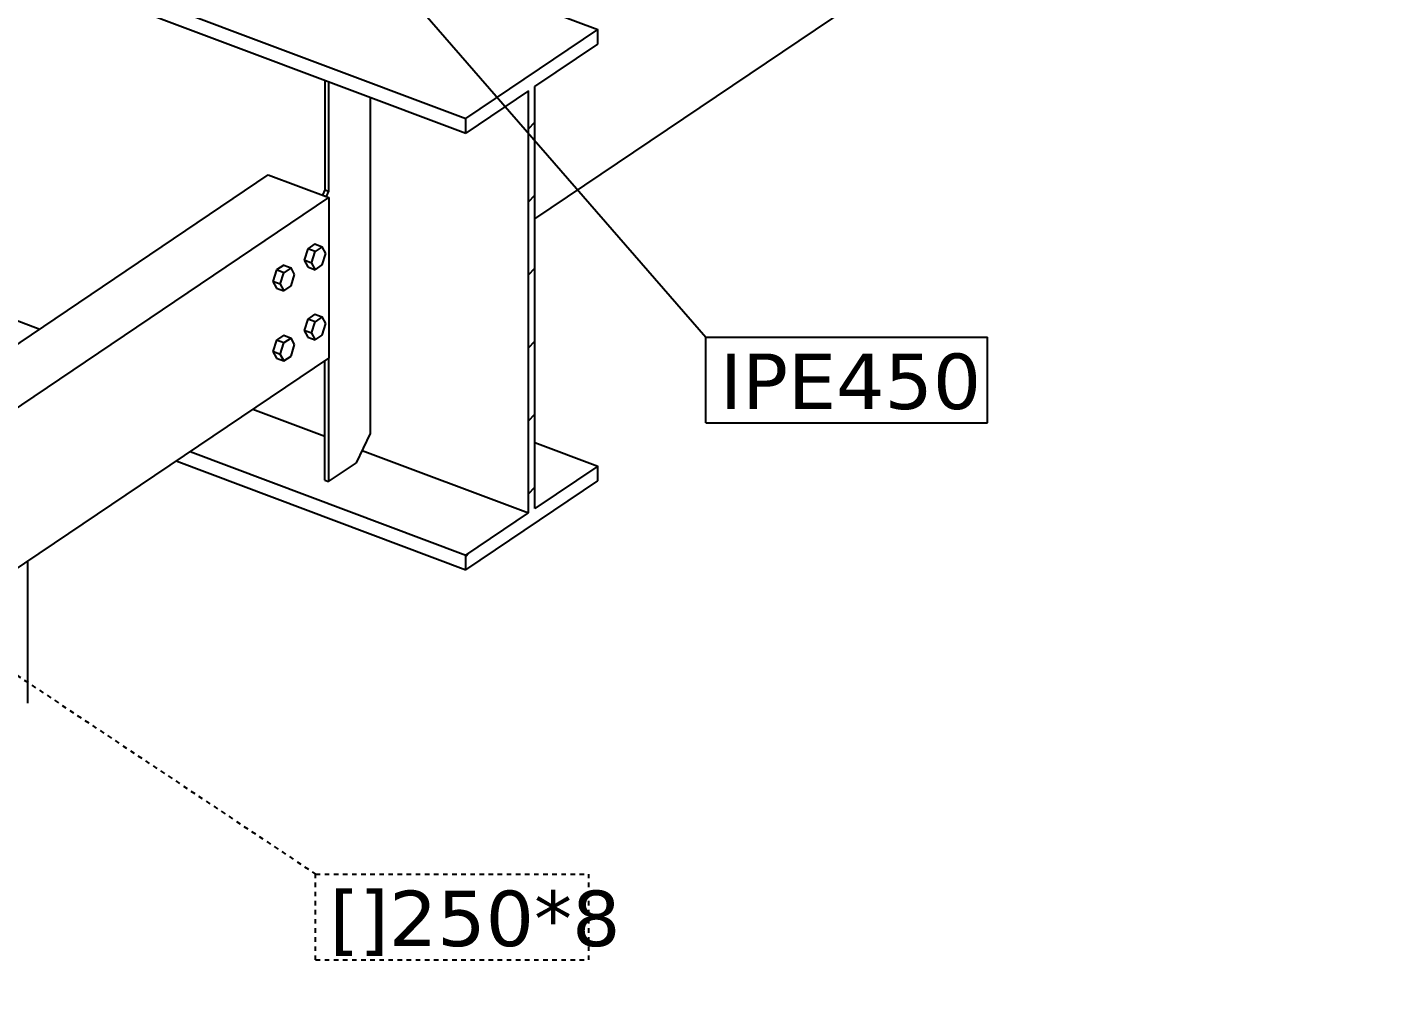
# Model space of a CAD drawing. Header units: millimetres. Extents: x 15962 to 71432, y 9666 to 72266.
# Drawn here: x 54967 to 56135, y 38913 to 39751 of the extents above; entities that cross this region are included whole.
import ezdxf

# ---------------------------------------------------------------- set-up
doc = ezdxf.new("R2010")
doc.units = ezdxf.units.MM
doc.header["$LTSCALE"] = 2
doc.linetypes.add('DXK_LINE_DOT2', pattern=[3.9198, 1.9599, -1.9599])
doc.styles.add('Arial Narrow', font='verdana.ttf', dxfattribs={"height": 0.2})

msp = doc.modelspace()

# ---------------------------------------------------------------- hatches: boundary and pattern name
at = {"linetype": 'Continuous'}
h = msp.add_hatch(dxfattribs=at)
h.set_pattern_fill('', scale=14, style=0, pattern_type=0)
h.set_pattern_definition([(45, (55344.505, 39672.135), (-31.431, 31.431), [])])
h.paths.add_polyline_path([(55458.1866, 39748.8282), (55344.5049, 39672.1346), (55344.5049, 39659.5226), (55398.5336, 39695.9722), (55398.5336, 39332.4703), (55344.5049, 39296.0206), (55344.5049, 39283.4086), (55458.1866, 39360.1023), (55458.1866, 39372.7143), (55404.1579, 39336.2646), (55404.1579, 39699.7666), (55458.1866, 39736.2162)])

# ---------------------------------------------------------------- linework, layer by layer
at = {"color": 2, "linetype": 'Continuous'}
for p, q in [((55404.1579, 39585.6848), (56135.3557, 40078.9766)), ((54965.9803, 39933.9947), (55458.1866, 39748.8282)), ((54852.2986, 39857.3011), (55344.5049, 39672.1346)), ((54840.3442, 39849.1863), (55344.5049, 39659.5226)), ((55344.5049, 39672.1346), (55458.1866, 39748.8282)), ((55458.1866, 39736.2162), (55458.1866, 39748.8282)), ((55404.1579, 39699.7666), (55458.1866, 39736.2162)), ((55223.2601, 39705.1345), (55223.2601, 39610.6771)), ((55226.4651, 39703.9288), (55226.4651, 39609.4714)), ((55404.1579, 39336.2646), (55404.1579, 39699.7666)), ((55262.3652, 39400.9729), (55262.3652, 39690.4233)), ((55398.5336, 39695.9722), (55344.5049, 39659.5226)), ((55398.5336, 39332.4703), (55398.5336, 39695.9722)), ((55344.5049, 39659.5226), (55344.5049, 39672.1346)), ((54354.9179, 39070.7726), (55174.4102, 39623.6309)), ((55174.4102, 39623.6309), (55226.4912, 39604.0382)), ((55223.2601, 39610.6771), (55221.086, 39606.0716)), ((55223.2601, 39610.6771), (55226.4651, 39609.4714)), ((55226.4651, 39609.4714), (55224.291, 39604.8659)), ((54406.9994, 39051.1802), (55226.4912, 39604.0382)), ((55226.4912, 39604.0382), (55226.4912, 39465.8245)), ((54894.3729, 39522.134), (54977.5699, 39490.8355)), ((54406.9994, 38912.9666), (55226.4912, 39465.8245)), ((55226.4651, 39465.807), (55226.4651, 39359.4774)), ((55223.2601, 39360.6831), (55223.2601, 39463.6448)), ((55161.1787, 39421.7625), (55223.2601, 39398.4076)), ((55250.3985, 39375.6232), (55262.3652, 39400.9729)), ((55107.15, 39385.3128), (55344.5049, 39296.0206)), ((55255.4395, 39386.3018), (55398.5336, 39332.4703)), ((55404.1579, 39393.0397), (55458.1866, 39372.7143)), ((55095.1481, 39377.2159), (55344.5049, 39283.4086)), ((55226.4651, 39359.4774), (55250.3985, 39375.6232)), ((55458.1866, 39372.7143), (55404.1579, 39336.2646)), ((55458.1866, 39360.1023), (55458.1866, 39372.7143)), ((55223.2601, 39360.6831), (55226.4651, 39359.4774)), ((55344.5049, 39283.4086), (55458.1866, 39360.1023)), ((55344.5049, 39296.0206), (55398.5336, 39332.4703)), ((54967.4495, 39168.6363), (54967.4495, 39291.0659)), ((55344.5049, 39283.4086), (55344.5049, 39296.0206))]:
    msp.add_line(p, q, dxfattribs=at)
at = {"color": 7, "linetype": 'Continuous'}
for p, q in [((55295.596, 39778.0509), (55551.3006, 39483.9593)), ((55208.424, 39559.8876), (55205.315, 39550.0157)), ((55214.6421, 39564.0825), (55208.424, 39559.8876)), ((55214.7699, 39557.5003), (55208.424, 39559.8876)), ((55211.6608, 39547.6284), (55214.7699, 39557.5003)), ((55214.6421, 39564.0825), (55220.988, 39561.6952)), ((55220.988, 39561.6952), (55214.7699, 39557.5003)), ((55224.097, 39556.018), (55220.988, 39561.6952)), ((55187.717, 39545.9184), (55181.4989, 39541.7235)), ((55187.717, 39545.9184), (55194.0628, 39543.5311)), ((55211.6608, 39547.6284), (55205.315, 39550.0157)), ((55205.315, 39550.0157), (55208.424, 39544.3386)), ((55211.6608, 39547.6284), (55214.7699, 39541.9513)), ((55214.7699, 39541.9513), (55220.988, 39546.1461)), ((55220.988, 39546.1461), (55224.097, 39556.018)), ((55181.4989, 39541.7235), (55178.3898, 39531.8516)), ((55187.8448, 39539.3362), (55181.4989, 39541.7235)), ((55184.7357, 39529.4643), (55187.8448, 39539.3362)), ((55194.0628, 39543.5311), (55187.8448, 39539.3362)), ((55197.1719, 39537.854), (55194.0628, 39543.5311)), ((55194.0628, 39527.982), (55197.1719, 39537.854)), ((55208.424, 39544.3386), (55214.7699, 39541.9513)), ((55184.7357, 39529.4643), (55178.3898, 39531.8516)), ((55178.3898, 39531.8516), (55181.4989, 39526.1745)), ((55181.4989, 39526.1745), (55187.8448, 39523.7872)), ((55184.7357, 39529.4643), (55187.8448, 39523.7872)), ((55187.8448, 39523.7872), (55194.0628, 39527.982)), ((55208.424, 39499.4191), (55205.315, 39489.5472)), ((55214.6421, 39503.614), (55208.424, 39499.4191)), ((55214.7699, 39497.0319), (55208.424, 39499.4191)), ((55214.6421, 39503.614), (55220.988, 39501.2267)), ((55220.988, 39501.2267), (55214.7699, 39497.0319)), ((55224.097, 39495.5496), (55220.988, 39501.2267)), ((55211.6608, 39487.1599), (55205.315, 39489.5472)), ((55205.315, 39489.5472), (55208.424, 39483.8701)), ((55211.6608, 39487.1599), (55214.7699, 39497.0319)), ((55220.988, 39485.6776), (55224.097, 39495.5496)), ((55181.4989, 39481.2551), (55178.3898, 39471.3831)), ((55187.717, 39485.4499), (55181.4989, 39481.2551)), ((55187.8448, 39478.8678), (55181.4989, 39481.2551)), ((55184.7357, 39468.9958), (55187.8448, 39478.8678)), ((55187.717, 39485.4499), (55194.0628, 39483.0626)), ((55194.0628, 39483.0626), (55187.8448, 39478.8678)), ((55197.1719, 39477.3855), (55194.0628, 39483.0626)), ((55194.0628, 39467.5135), (55197.1719, 39477.3855)), ((55208.424, 39483.8701), (55214.7699, 39481.4828)), ((55211.6608, 39487.1599), (55214.7699, 39481.4828)), ((55214.7699, 39481.4828), (55220.988, 39485.6776)), ((55551.3006, 39483.9593), (55793.8553, 39483.9593)), ((55551.3006, 39409.9593), (55551.3006, 39483.9593)), ((55793.8553, 39409.9593), (55793.8553, 39483.9593)), ((55184.7357, 39468.9958), (55178.3898, 39471.3831)), ((55178.3898, 39471.3831), (55181.4989, 39465.706)), ((55181.4989, 39465.706), (55187.8448, 39463.3187)), ((55184.7357, 39468.9958), (55187.8448, 39463.3187)), ((55187.8448, 39463.3187), (55194.0628, 39467.5135)), ((55551.3006, 39409.9593), (55793.8553, 39409.9593))]:
    msp.add_line(p, q, dxfattribs=at)
at = {"color": 7, "linetype": 'DXK_LINE_DOT2'}
for p, q in [((54644.5407, 39401.3036), (55215.2393, 39021.3101)), ((55215.2393, 39021.3101), (55450.4209, 39021.3101)), ((55215.2393, 38947.3101), (55215.2393, 39021.3101)), ((55450.4209, 38947.3101), (55450.4209, 39021.3101)), ((55215.2393, 38947.3101), (55450.4209, 38947.3101))]:
    msp.add_line(p, q, dxfattribs=at)

# ---------------------------------------------------------------- wipeouts: each hides what was drawn before it
at = {"color": 0}
msp.add_wipeout([(55781.8553, 39421.9593), (55781.8553, 39471.9593), (55563.3006, 39471.9593), (55563.3006, 39421.9593)], dxfattribs=at)

# ---------------------------------------------------------------- next in the draw order: wipeouts: each hides what was drawn before it
for points in [[(55781.8553, 39421.9593), (55781.8553, 39471.9593), (55563.3006, 39471.9593), (55563.3006, 39421.9593)], [(55438.4209, 38959.3101), (55438.4209, 39009.3101), (55227.2393, 39009.3101), (55227.2393, 38959.3101)]]:
    msp.add_wipeout(points, dxfattribs=at)

# ---------------------------------------------------------------- next in the draw order: texts
at = {"color": 96, "style": 'Arial Narrow'}
msp.add_text('IPE450', height=47.75391, dxfattribs=at).set_placement((55563.3006, 39421.9593))

# ---------------------------------------------------------------- next in the draw order: wipeouts: each hides what was drawn before it
at = {"color": 0}
msp.add_wipeout([(55438.4209, 38959.3101), (55438.4209, 39009.3101), (55227.2393, 39009.3101), (55227.2393, 38959.3101)], dxfattribs=at)

# ---------------------------------------------------------------- next in the draw order: texts
at = {"color": 96, "style": 'Arial Narrow'}
msp.add_text('[]250*8', height=47.75391, dxfattribs=at).set_placement((55227.2393, 38959.3101))

doc.saveas('drawing.dxf')
